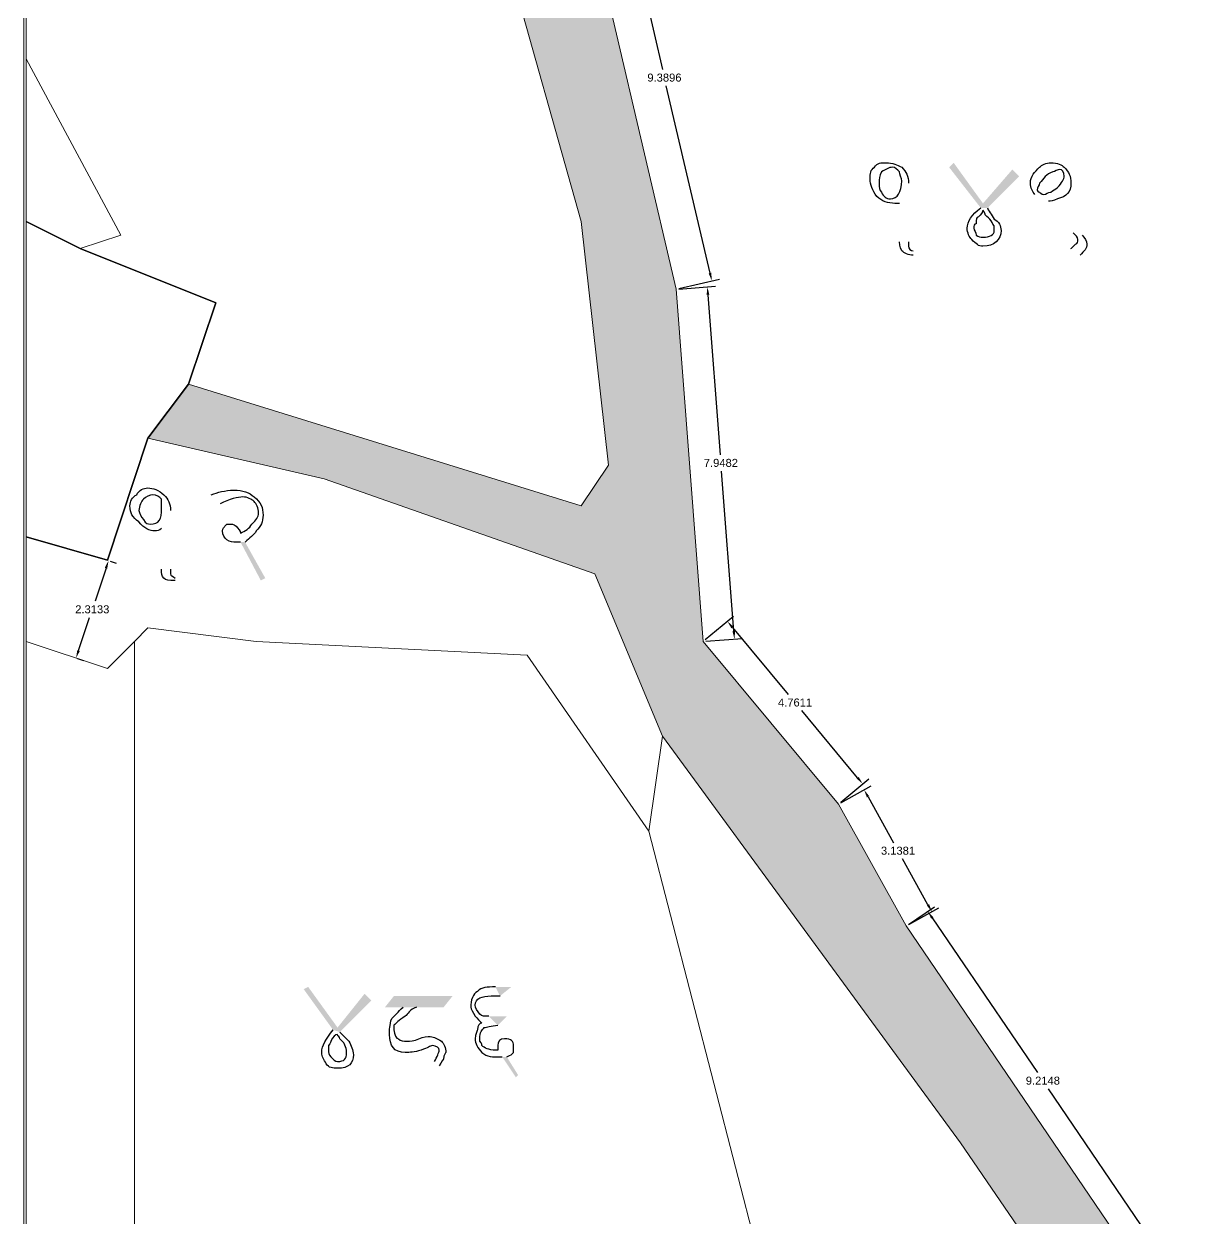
# Model space of a CAD drawing. Header units: metres. Extents: x 345912 to 349030, y 3061206 to 3061792.
# Drawn here: x 345911.78 to 345937.92, y 3061425.86 to 3061452.73 of the extents above; entities that cross this region are included whole.
import ezdxf

# ---------------------------------------------------------------- set-up
doc = ezdxf.new("R2010")
doc.units = ezdxf.units.M
doc.header["$MEASUREMENT"] = 0
doc.header["$PDMODE"] = 98
doc.header["$PDSIZE"] = 0.25
for name, color, linetype in [('Features', 5, 'Continuous'), ('PDF5_Geometry', 7, 'Continuous'), ('PDF5_Solid Fills', 7, 'Continuous')]:
    doc.layers.add(name, color=color, linetype=linetype)
doc.styles.get("Standard").update_dxf_attribs({"font": 'arial.ttf'})
doc.dimstyles.get("Standard").update_dxf_attribs({"dimtxt": 0.18, "dimasz": 0.18, "dimexe": 0.18, "dimexo": 0.0625, "dimgap": 0.09, "dimtad": 0, "dimtih": 1, "dimtoh": 1, "dimdec": 4, "dimzin": 0, "dimdsep": 46, "dimtxsty": 'Standard', "dimcen": 0.09, "dimadec": 0, "dimazin": 0, "dimtfac": 1, "dimtdec": 4, "dimtofl": 0, "dimtmove": 0, "dimatfit": 3, "dimfxl": 1, "dimtolj": 1, "dimtzin": 0, "dimarcsym": 0})

# ---------------------------------------------------------------- blocks, each defined once
blk = doc.blocks.new('*D34')
at = {"layer": 'Defpoints', "color": 0, "transparency": 16777216}
for p in [(345924.331, 3061455.906), (345927.269, 3061446.95), (345926.465, 3061446.762)]:
    blk.add_point(p, dxfattribs=at)
at = {"layer": 'Features', "color": 0, "lineweight": -2, "transparency": 16777216}
for p, q in [((345924.392, 3061455.921), (345925.311, 3061456.135)), ((345925.177, 3061455.919), (345926.16, 3061451.704)), ((345927.229, 3061447.125), (345926.245, 3061451.34)), ((345926.526, 3061446.777), (345927.445, 3061446.991))]:
    blk.add_line(p, q, dxfattribs=at)
at = {"layer": 'Features', "color": 0, "transparency": 16777216}
for points in [[(345925.206, 3061455.926), (345925.147, 3061455.912), (345925.136, 3061456.094)], [(345927.258, 3061447.132), (345927.199, 3061447.119), (345927.269, 3061446.95)]]:
    blk.add_solid(points, dxfattribs=at)
at = {"layer": 'Features', "color": 0, "transparency": 16777216, "insert": (345926.203, 3061451.522), "char_height": 0.18, "attachment_point": 5}
blk.add_mtext('\\A1;9.3896', dxfattribs=at)
blk = doc.blocks.new('*D35')
at = {"layer": 'Defpoints', "color": 0, "transparency": 16777216}
for p in [(345926.465, 3061446.762), (345927.075, 3061438.838), (345927.779, 3061438.892)]:
    blk.add_point(p, dxfattribs=at)
at = {"layer": 'Features', "color": 0, "lineweight": -2, "transparency": 16777216}
for p, q in [((345926.527, 3061446.767), (345927.349, 3061446.83)), ((345927.183, 3061446.637), (345927.46, 3061443.036)), ((345927.765, 3061439.071), (345927.488, 3061442.672)), ((345927.137, 3061438.842), (345927.959, 3061438.906))]:
    blk.add_line(p, q, dxfattribs=at)
at = {"layer": 'Features', "color": 0, "transparency": 16777216}
for points in [[(345927.213, 3061446.639), (345927.153, 3061446.635), (345927.17, 3061446.817)], [(345927.795, 3061439.074), (345927.735, 3061439.069), (345927.779, 3061438.892)]]:
    blk.add_solid(points, dxfattribs=at)
at = {"layer": 'Features', "color": 0, "transparency": 16777216, "insert": (345927.474, 3061442.854), "char_height": 0.18, "attachment_point": 5}
blk.add_mtext('\\A1;7.9482', dxfattribs=at)
blk = doc.blocks.new('*D36')
at = {"layer": 'Defpoints', "color": 0, "transparency": 16777216}
for p in [(345927.075, 3061438.838), (345930.667, 3061435.634), (345930.123, 3061435.18)]:
    blk.add_point(p, dxfattribs=at)
at = {"layer": 'Features', "color": 0, "lineweight": -2, "transparency": 16777216}
for p, q in [((345927.123, 3061438.878), (345927.757, 3061439.407)), ((345927.734, 3061439.153), (345928.992, 3061437.645)), ((345930.552, 3061435.772), (345929.295, 3061437.281)), ((345930.171, 3061435.22), (345930.805, 3061435.749))]:
    blk.add_line(p, q, dxfattribs=at)
at = {"layer": 'Features', "color": 0, "transparency": 16777216}
for points in [[(345927.757, 3061439.172), (345927.711, 3061439.134), (345927.619, 3061439.292)], [(345930.575, 3061435.791), (345930.529, 3061435.753), (345930.667, 3061435.634)]]:
    blk.add_solid(points, dxfattribs=at)
at = {"layer": 'Features', "color": 0, "transparency": 16777216, "insert": (345929.143, 3061437.463), "char_height": 0.18, "attachment_point": 5}
blk.add_mtext('\\A1;4.7611', dxfattribs=at)
blk = doc.blocks.new('*D37')
at = {"layer": 'Defpoints', "color": 0, "transparency": 16777216}
for p in [(345930.123, 3061435.18), (345932.223, 3061432.757), (345931.647, 3061432.437)]:
    blk.add_point(p, dxfattribs=at)
at = {"layer": 'Features', "color": 0, "lineweight": -2, "transparency": 16777216}
for p, q in [((345930.177, 3061435.21), (345930.856, 3061435.588)), ((345930.786, 3061435.343), (345931.36, 3061434.31)), ((345932.135, 3061432.914), (345931.562, 3061433.947)), ((345931.701, 3061432.467), (345932.38, 3061432.844))]:
    blk.add_line(p, q, dxfattribs=at)
at = {"layer": 'Features', "color": 0, "transparency": 16777216}
for points in [[(345930.812, 3061435.357), (345930.76, 3061435.328), (345930.699, 3061435.5)], [(345932.161, 3061432.929), (345932.109, 3061432.9), (345932.223, 3061432.757)]]:
    blk.add_solid(points, dxfattribs=at)
at = {"layer": 'Features', "color": 0, "transparency": 16777216, "insert": (345931.461, 3061434.129), "char_height": 0.18, "attachment_point": 5}
blk.add_mtext('\\A1;3.1381', dxfattribs=at)
blk = doc.blocks.new('*D38')
at = {"layer": 'Defpoints', "color": 0, "transparency": 16777216}
for p in [(345931.647, 3061432.437), (345937.313, 3061425.146), (345936.828, 3061424.817)]:
    blk.add_point(p, dxfattribs=at)
at = {"layer": 'Features', "color": 0, "lineweight": -2, "transparency": 16777216}
for p, q in [((345931.698, 3061432.472), (345932.28, 3061432.868)), ((345932.232, 3061432.618), (345934.598, 3061429.138)), ((345937.212, 3061425.295), (345934.846, 3061428.774)), ((345936.88, 3061424.852), (345937.462, 3061425.248))]:
    blk.add_line(p, q, dxfattribs=at)
at = {"layer": 'Features', "color": 0, "transparency": 16777216}
for points in [[(345932.257, 3061432.634), (345932.208, 3061432.601), (345932.131, 3061432.766)], [(345937.236, 3061425.312), (345937.187, 3061425.278), (345937.313, 3061425.146)]]:
    blk.add_solid(points, dxfattribs=at)
at = {"layer": 'Features', "color": 0, "transparency": 16777216, "insert": (345934.722, 3061428.956), "char_height": 0.18, "attachment_point": 5}
blk.add_mtext('\\A1;9.2148', dxfattribs=at)
blk = doc.blocks.new('*D43')
at = {"layer": 'Defpoints', "color": 0, "transparency": 16777216}
for p in [(345913.663, 3061440.666), (345912.932, 3061438.472), (345912.958, 3061438.463)]:
    blk.add_point(p, dxfattribs=at)
at = {"layer": 'Features', "color": 0, "lineweight": -2, "transparency": 16777216}
for p, q in [((345913.723, 3061440.647), (345913.86, 3061440.601)), ((345913.633, 3061440.487), (345913.385, 3061439.742)), ((345913.015, 3061438.634), (345913.263, 3061439.378)), ((345912.991, 3061438.452), (345913.129, 3061438.406))]:
    blk.add_line(p, q, dxfattribs=at)
at = {"layer": 'Features', "color": 0, "transparency": 16777216}
for points in [[(345913.604, 3061440.496), (345913.661, 3061440.477), (345913.69, 3061440.658)], [(345912.987, 3061438.643), (345913.044, 3061438.624), (345912.958, 3061438.463)]]:
    blk.add_solid(points, dxfattribs=at)
at = {"layer": 'Features', "color": 0, "transparency": 16777216, "insert": (345913.324, 3061439.56), "char_height": 0.18, "attachment_point": 5}
blk.add_mtext('\\A1;2.3133', dxfattribs=at)

msp = doc.modelspace()

# ---------------------------------------------------------------- hatches: boundary and pattern name
at = {"layer": 'PDF5_Solid Fills', "true_color": 0xc3c3c3, "transparency": 33554531}
h = msp.add_hatch(color=9, dxfattribs=at)
h.paths.add_polyline_path([(346031.62094, 3061309.60243), (346025.52494, 3061309.29763), (346024.61054, 3061318.44163), (346023.69614, 3061323.62323), (346029.48734, 3061324.84243), (346029.79214, 3061324.84243), (346030.70654, 3061319.66083), (346031.01134, 3061315.69843)], flags=0)
h.paths.add_polyline_path([(346033.75454, 3061286.43763), (346027.35374, 3061286.13283), (346026.43934, 3061296.19123), (346032.84014, 3061296.19123)], flags=0)
h.paths.add_polyline_path([(346007.84654, 3061320.88003), (346001.75053, 3061319.66083), (346000.83614, 3061319.35603), (345993.21614, 3061318.13683), (345983.76734, 3061316.30803), (345983.46254, 3061316.30803), (345961.21214, 3061312.04083), (345962.12653, 3061318.13683), (345981.02414, 3061321.79443), (345990.47293, 3061323.31843), (345999.31213, 3061325.14723), (346008.45614, 3061326.67123)], flags=0)
h.paths.add_polyline_path([(346037.41214, 3061326.36643), (346034.05934, 3061325.75683), (346034.05934, 3061326.06163), (346033.75454, 3061328.80483), (346037.10734, 3061329.41443)], flags=0)
h.paths.add_polyline_path([(346023.69614, 3061323.62323), (346015.46654, 3061322.09923), (346015.16174, 3061322.09923), (346014.85694, 3061322.09923), (346014.24734, 3061321.79443), (346007.84654, 3061320.88003), (346008.45614, 3061326.67123), (346018.81934, 3061328.80483), (346019.12414, 3061328.80483), (346019.42893, 3061329.10963), (346019.73374, 3061329.10963), (346020.03854, 3061329.10963), (346022.47694, 3061329.71923)], flags=0)
h.paths.add_polyline_path([(346029.48734, 3061324.84243), (346023.69614, 3061323.62323), (346022.47694, 3061329.71923), (346026.74414, 3061330.63363), (346028.57294, 3061330.93843), (346029.18254, 3061325.14723)], flags=0)
h.paths.add_polyline_path([(346033.75454, 3061328.80483), (346034.05934, 3061326.06163), (346034.05934, 3061325.75683), (346029.48734, 3061324.84243), (346029.18254, 3061325.14723), (346028.57294, 3061330.93843), (346030.70654, 3061331.24323), (346033.44974, 3061331.54803), (346033.44974, 3061330.93843)], flags=0)
h.paths.add_polyline_path([(346037.10734, 3061329.41443), (346033.75454, 3061328.80483), (346033.44974, 3061330.93843), (346033.44974, 3061331.54803), (346036.80254, 3061332.15763)], flags=0)
h.paths.add_polyline_path([(346125.80414, 3061271.19763), (346124.88974, 3061272.41683), (346122.14653, 3061274.85523), (346119.70814, 3061275.16003), (346113.61213, 3061277.29363), (346104.46814, 3061280.03683), (346097.76254, 3061281.56083), (346092.58094, 3061281.56083), (346089.53293, 3061281.25603), (346087.39933, 3061280.34163), (346079.16973, 3061276.07443), (346073.07373, 3061271.80723), (346070.94013, 3061271.19763), (345957.24973, 3061271.19763), (345956.94494, 3061272.41683), (345956.94494, 3061274.55043), (345957.85933, 3061287.96163), (345958.16414, 3061289.79043), (345958.16414, 3061296.19123), (345958.46894, 3061304.42083), (345959.38333, 3061311.12643), (345960.29774, 3061314.78403), (345960.29774, 3061320.27043), (345961.21214, 3061323.62323), (345964.26013, 3061333.07203), (345963.65053, 3061336.12003), (345963.34574, 3061337.03443), (345960.29774, 3061345.87363), (345956.94494, 3061356.84643), (345952.67774, 3061370.56243), (345952.67774, 3061373.91523), (345952.67774, 3061381.23043), (345949.93454, 3061391.59363), (345947.80094, 3061402.87124), (345945.05773, 3061411.40564), (345943.53373, 3061414.45363), (345940.48573, 3061418.11124), (345936.82814, 3061421.76883), (345932.86573, 3061427.56003), (345926.16013, 3061436.70403), (345924.63614, 3061440.36163), (345918.54013, 3061442.49523), (345914.57773, 3061443.40963), (345915.49213, 3061444.62883), (345924.33133, 3061441.88564), (345924.94094, 3061442.80003), (345924.33133, 3061448.28643), (345920.97853, 3061460.17363), (345917.32094, 3061466.87923), (345919.14974, 3061468.09844), (345923.11213, 3061460.47844), (345924.33133, 3061455.90643), (345926.46493, 3061446.76243), (345927.07454, 3061438.83763), (345930.12254, 3061435.18003), (345931.64653, 3061432.43683), (345936.82814, 3061424.81683), (345942.31454, 3061418.41603), (345944.75293, 3061415.06323), (345947.80094, 3061408.66243), (345949.93454, 3061401.04243), (345950.54414, 3061396.47043), (345954.20174, 3061382.14483), (345954.81134, 3061373.91523), (345955.11613, 3061371.17203), (345959.68814, 3061354.71283), (345964.86973, 3061340.08243), (345965.78414, 3061336.12003), (345965.17454, 3061329.71923), (345962.43134, 3061321.18483), (345962.12653, 3061318.13683), (345961.21214, 3061312.04083), (345960.90734, 3061307.77363), (345959.99293, 3061299.23923), (345959.68814, 3061287.65683), (345959.68814, 3061286.74243), (345959.38333, 3061285.52323), (345959.07854, 3061279.73203), (345958.77373, 3061275.46483), (345959.07854, 3061273.02643), (345959.38333, 3061271.19763), (346064.84414, 3061271.19763), (346065.75853, 3061271.50243), (346070.33053, 3061272.72163), (346075.20734, 3061274.85523), (346078.56013, 3061277.29363), (346085.87534, 3061281.25603), (346086.48494, 3061281.56083), (346087.39933, 3061281.86563), (346090.44734, 3061282.78003), (346097.45774, 3061282.78003), (346105.99214, 3061280.95123), (346116.05054, 3061278.20803), (346117.87933, 3061277.29363), (346118.79373, 3061276.98883), (346124.88974, 3061274.55043), (346127.32814, 3061272.41683), (346127.63293, 3061272.11203), (346128.24254, 3061271.19763)], flags=0)
h.paths.add_polyline_path([(346032.84014, 3061296.19123), (346026.43934, 3061296.19123), (346025.52494, 3061309.29763), (346031.62094, 3061309.60243), (346031.92574, 3061307.77363), (346032.53534, 3061298.02003)], flags=0)
h = msp.add_hatch(color=9, dxfattribs=at)
h.paths.add_polyline_path([(346031.62094, 3061309.60243), (346025.52494, 3061309.29763), (346024.61054, 3061318.44163), (346023.69614, 3061323.62323), (346029.48734, 3061324.84243), (346029.79214, 3061324.84243), (346030.70654, 3061319.66083), (346031.01134, 3061315.69843)], flags=0)
h.paths.add_polyline_path([(346033.75454, 3061286.43763), (346027.35374, 3061286.13283), (346026.43934, 3061296.19123), (346032.84014, 3061296.19123)], flags=0)
h.paths.add_polyline_path([(346007.84654, 3061320.88003), (346001.75053, 3061319.66083), (346000.83614, 3061319.35603), (345993.21614, 3061318.13683), (345983.76734, 3061316.30803), (345983.46254, 3061316.30803), (345961.21214, 3061312.04083), (345962.12653, 3061318.13683), (345981.02414, 3061321.79443), (345990.47293, 3061323.31843), (345999.31213, 3061325.14723), (346008.45614, 3061326.67123)], flags=0)
h.paths.add_polyline_path([(346037.41214, 3061326.36643), (346034.05934, 3061325.75683), (346034.05934, 3061326.06163), (346033.75454, 3061328.80483), (346037.10734, 3061329.41443)], flags=0)
h.paths.add_polyline_path([(346023.69614, 3061323.62323), (346015.46654, 3061322.09923), (346015.16174, 3061322.09923), (346014.85694, 3061322.09923), (346014.24734, 3061321.79443), (346007.84654, 3061320.88003), (346008.45614, 3061326.67123), (346018.81934, 3061328.80483), (346019.12414, 3061328.80483), (346019.42893, 3061329.10963), (346019.73374, 3061329.10963), (346020.03854, 3061329.10963), (346022.47694, 3061329.71923)], flags=0)
h.paths.add_polyline_path([(346029.48734, 3061324.84243), (346023.69614, 3061323.62323), (346022.47694, 3061329.71923), (346026.74414, 3061330.63363), (346028.57294, 3061330.93843), (346029.18254, 3061325.14723)], flags=0)
h.paths.add_polyline_path([(346033.75454, 3061328.80483), (346034.05934, 3061326.06163), (346034.05934, 3061325.75683), (346029.48734, 3061324.84243), (346029.18254, 3061325.14723), (346028.57294, 3061330.93843), (346030.70654, 3061331.24323), (346033.44974, 3061331.54803), (346033.44974, 3061330.93843)], flags=0)
h.paths.add_polyline_path([(346037.10734, 3061329.41443), (346033.75454, 3061328.80483), (346033.44974, 3061330.93843), (346033.44974, 3061331.54803), (346036.80254, 3061332.15763)], flags=0)
h.paths.add_polyline_path([(346125.80414, 3061271.19763), (346124.88974, 3061272.41683), (346122.14653, 3061274.85523), (346119.70814, 3061275.16003), (346113.61213, 3061277.29363), (346104.46814, 3061280.03683), (346097.76254, 3061281.56083), (346092.58094, 3061281.56083), (346089.53293, 3061281.25603), (346087.39933, 3061280.34163), (346079.16973, 3061276.07443), (346073.07373, 3061271.80723), (346070.94013, 3061271.19763), (345957.24973, 3061271.19763), (345956.94494, 3061272.41683), (345956.94494, 3061274.55043), (345957.85933, 3061287.96163), (345958.16414, 3061289.79043), (345958.16414, 3061296.19123), (345958.46894, 3061304.42083), (345959.38333, 3061311.12643), (345960.29774, 3061314.78403), (345960.29774, 3061320.27043), (345961.21214, 3061323.62323), (345964.26013, 3061333.07203), (345963.65053, 3061336.12003), (345963.34574, 3061337.03443), (345960.29774, 3061345.87363), (345956.94494, 3061356.84643), (345952.67774, 3061370.56243), (345952.67774, 3061373.91523), (345952.67774, 3061381.23043), (345949.93454, 3061391.59363), (345947.80094, 3061402.87124), (345945.05773, 3061411.40564), (345943.53373, 3061414.45363), (345940.48573, 3061418.11124), (345936.82814, 3061421.76883), (345932.86573, 3061427.56003), (345926.16013, 3061436.70403), (345924.63614, 3061440.36163), (345918.54013, 3061442.49523), (345914.57773, 3061443.40963), (345915.49213, 3061444.62883), (345924.33133, 3061441.88564), (345924.94094, 3061442.80003), (345924.33133, 3061448.28643), (345920.97853, 3061460.17363), (345917.32094, 3061466.87923), (345919.14974, 3061468.09844), (345923.11213, 3061460.47844), (345924.33133, 3061455.90643), (345926.46493, 3061446.76243), (345927.07454, 3061438.83763), (345930.12254, 3061435.18003), (345931.64653, 3061432.43683), (345936.82814, 3061424.81683), (345942.31454, 3061418.41603), (345944.75293, 3061415.06323), (345947.80094, 3061408.66243), (345949.93454, 3061401.04243), (345950.54414, 3061396.47043), (345954.20174, 3061382.14483), (345954.81134, 3061373.91523), (345955.11613, 3061371.17203), (345959.68814, 3061354.71283), (345964.86973, 3061340.08243), (345965.78414, 3061336.12003), (345965.17454, 3061329.71923), (345962.43134, 3061321.18483), (345962.12653, 3061318.13683), (345961.21214, 3061312.04083), (345960.90734, 3061307.77363), (345959.99293, 3061299.23923), (345959.68814, 3061287.65683), (345959.68814, 3061286.74243), (345959.38333, 3061285.52323), (345959.07854, 3061279.73203), (345958.77373, 3061275.46483), (345959.07854, 3061273.02643), (345959.38333, 3061271.19763), (346064.84414, 3061271.19763), (346065.75853, 3061271.50243), (346070.33053, 3061272.72163), (346075.20734, 3061274.85523), (346078.56013, 3061277.29363), (346085.87534, 3061281.25603), (346086.48494, 3061281.56083), (346087.39933, 3061281.86563), (346090.44734, 3061282.78003), (346097.45774, 3061282.78003), (346105.99214, 3061280.95123), (346116.05054, 3061278.20803), (346117.87933, 3061277.29363), (346118.79373, 3061276.98883), (346124.88974, 3061274.55043), (346127.32814, 3061272.41683), (346127.63293, 3061272.11203), (346128.24254, 3061271.19763)], flags=0)
h.paths.add_polyline_path([(346032.84014, 3061296.19123), (346026.43934, 3061296.19123), (346025.52494, 3061309.29763), (346031.62094, 3061309.60243), (346031.92574, 3061307.77363), (346032.53534, 3061298.02003)], flags=0)
at = {"layer": 'PDF5_Solid Fills', "transparency": 33554559}
h = msp.add_hatch(color=256, dxfattribs=at)
h.paths.add_polyline_path([(345931.69734, 3061449.15004), (345931.69734, 3061447.82924)], flags=0)
h.paths.add_polyline_path([(345931.79894, 3061447.62604), (345931.79894, 3061447.52444)], flags=0)
h.paths.add_polyline_path([(345933.32294, 3061448.59124), (345932.61174, 3061449.50564), (345932.71334, 3061449.60724), (345933.37374, 3061448.69284), (345934.03414, 3061449.45484), (345934.18654, 3061449.30244), (345933.47534, 3061448.59124)], flags=0)
h.paths.add_polyline_path([(345934.84694, 3061448.74364), (345935.60894, 3061447.98164)], flags=0)
h.paths.add_polyline_path([(345935.55814, 3061447.52444), (345935.35494, 3061447.67684)], flags=0)
h.paths.add_polyline_path([(345935.40574, 3061448.03244), (345934.54214, 3061448.89604)], flags=0)
h = msp.add_hatch(color=256, dxfattribs=at)
h.paths.add_polyline_path([(345915.08574, 3061441.78404), (345915.08574, 3061440.46324)], flags=0)
h.paths.add_polyline_path([(345915.18734, 3061440.26004), (345915.18734, 3061440.20924)], flags=0)
h.paths.add_polyline_path([(345916.20334, 3061441.93644), (345916.00014, 3061442.13964)], flags=0)
h.paths.add_polyline_path([(345916.76214, 3061441.07284), (345917.21934, 3061440.26004), (345917.11774, 3061440.20924), (345916.66054, 3061441.07284)], flags=0)
h = msp.add_hatch(color=256, dxfattribs=at)
h.paths.add_polyline_path([(345918.74334, 3061430.10004), (345918.08294, 3061431.01444), (345918.18454, 3061431.06524), (345918.84494, 3061430.15084), (345919.45454, 3061430.91284), (345919.60694, 3061430.76044), (345918.89574, 3061430.04924)], flags=0)
h.paths.add_polyline_path([(345920.31814, 3061430.60804), (345919.91174, 3061430.60804), (345920.11494, 3061430.86204), (345921.43574, 3061430.86204), (345921.23254, 3061430.60804), (345920.62294, 3061430.60804)], flags=0)
h.paths.add_polyline_path([(345921.13094, 3061429.28724), (345921.02934, 3061429.38884)], flags=0)
h.paths.add_polyline_path([(345922.50254, 3061430.86204), (345922.75654, 3061431.06524), (345922.40094, 3061431.06524)], flags=0)
h.paths.add_polyline_path([(345922.55334, 3061429.49044), (345922.85814, 3061429.03324), (345922.90894, 3061429.08404), (345922.65494, 3061429.49044)], flags=0)
h.paths.add_polyline_path([(345922.45174, 3061430.20164), (345922.65494, 3061430.40484), (345922.24854, 3061430.40484)], flags=0)

# ---------------------------------------------------------------- linework, layer by layer
at = {"layer": 'PDF5_Geometry', "lineweight": 13}
msp.add_lwpolyline([(345911.78374, 3061494.92084), (346139.62175, 3061494.92084), (346139.62175, 3061271.09604), (345911.78374, 3061271.09604)], close=True, dxfattribs=at)
at = {"layer": 'PDF5_Geometry', "lineweight": 9}
for points in [[(345942.31454, 3061418.41604), (345936.82814, 3061424.81684), (345931.64654, 3061432.43684), (345930.12254, 3061435.18004), (345927.07454, 3061438.83764), (345926.46494, 3061446.76244), (345924.33134, 3061455.90644), (345923.11214, 3061460.47844), (345919.14974, 3061468.09844), (345947.19134, 3061479.37604), (345944.44814, 3061463.22164), (345940.79054, 3061450.11524), (345940.18094, 3061444.32404), (345944.14334, 3061434.26564), (345945.97214, 3061431.82724), (345947.80094, 3061424.51204)], [(345942.31454, 3061418.41604), (345936.82814, 3061424.81684), (345931.64654, 3061432.43684), (345930.12254, 3061435.18004), (345927.07454, 3061438.83764), (345926.46494, 3061446.76244), (345924.33134, 3061455.90644), (345923.11214, 3061460.47844), (345919.14974, 3061468.09844), (345947.19134, 3061479.37604), (345944.44814, 3061463.22164), (345940.79054, 3061450.11524), (345940.18094, 3061444.32404), (345944.14334, 3061434.26564), (345945.97214, 3061431.82724), (345947.80094, 3061424.51204)], [(345915.49214, 3061444.62884), (345916.10174, 3061446.45764), (345913.05374, 3061447.67684), (345913.96814, 3061447.98164), (345911.83454, 3061451.94404), (345911.83454, 3061463.83123), (345913.66334, 3061465.05044), (345917.32094, 3061466.87924), (345920.97854, 3061460.17364), (345924.33134, 3061448.28644), (345924.94094, 3061442.80004), (345924.33134, 3061441.88564)], [(345915.49214, 3061444.62884), (345916.10174, 3061446.45764), (345913.05374, 3061447.67684), (345913.96814, 3061447.98164), (345911.83454, 3061451.94404), (345911.83454, 3061463.83123), (345913.66334, 3061465.05044), (345917.32094, 3061466.87924), (345920.97854, 3061460.17364), (345924.33134, 3061448.28644), (345924.94094, 3061442.80004), (345924.33134, 3061441.88564)], [(345913.05374, 3061447.67684), (345911.83454, 3061448.28644), (345911.83454, 3061451.94404), (345913.96814, 3061447.98164)], [(345913.05374, 3061447.67684), (345911.83454, 3061448.28644), (345911.83454, 3061451.94404), (345913.96814, 3061447.98164)], [(345913.05374, 3061447.67684), (345916.10174, 3061446.45764), (345915.49214, 3061444.62884), (345914.57774, 3061443.40964), (345918.54014, 3061442.49524), (345924.63614, 3061440.36164), (345926.16014, 3061436.70404), (345925.85534, 3061434.57044), (345923.11214, 3061438.53284), (345917.01614, 3061438.83764), (345914.57774, 3061439.14244), (345914.27294, 3061438.83764), (345913.66334, 3061438.22804), (345911.83454, 3061438.83764), (345911.83454, 3061448.28644)], [(345913.05374, 3061447.67684), (345916.10174, 3061446.45764), (345915.49214, 3061444.62884), (345914.57774, 3061443.40964), (345918.54014, 3061442.49524), (345924.63614, 3061440.36164), (345926.16014, 3061436.70404), (345925.85534, 3061434.57044), (345923.11214, 3061438.53284), (345917.01614, 3061438.83764), (345914.57774, 3061439.14244), (345914.27294, 3061438.83764), (345913.66334, 3061438.22804), (345911.83454, 3061438.83764), (345911.83454, 3061448.28644)], [(345925.85534, 3061434.57044), (345928.29374, 3061425.12164), (345925.24574, 3061420.54964), (345922.19774, 3061417.50164), (345918.54014, 3061419.63524), (345914.27294, 3061422.68324), (345914.27294, 3061438.83764), (345914.57774, 3061439.14244), (345917.01614, 3061438.83764), (345923.11214, 3061438.53284)], [(345925.85534, 3061434.57044), (345928.29374, 3061425.12164), (345925.24574, 3061420.54964), (345922.19774, 3061417.50164), (345918.54014, 3061419.63524), (345914.27294, 3061422.68324), (345914.27294, 3061438.83764), (345914.57774, 3061439.14244), (345917.01614, 3061438.83764), (345923.11214, 3061438.53284)], [(345914.27294, 3061438.83764), (345914.27294, 3061422.68324), (345911.83454, 3061424.51204), (345911.83454, 3061438.83764), (345913.66334, 3061438.22804)], [(345914.27294, 3061438.83764), (345914.27294, 3061422.68324), (345911.83454, 3061424.51204), (345911.83454, 3061438.83764), (345913.66334, 3061438.22804)], [(345940.48574, 3061418.11123), (345932.56094, 3061414.45364), (345926.46494, 3061412.32004), (345922.19774, 3061417.50164), (345925.24574, 3061420.54964), (345928.29374, 3061425.12164), (345925.85534, 3061434.57044), (345926.16014, 3061436.70404), (345932.86574, 3061427.56004), (345936.82814, 3061421.76884)], [(345940.48574, 3061418.11123), (345932.56094, 3061414.45364), (345926.46494, 3061412.32004), (345922.19774, 3061417.50164), (345925.24574, 3061420.54964), (345928.29374, 3061425.12164), (345925.85534, 3061434.57044), (345926.16014, 3061436.70404), (345932.86574, 3061427.56004), (345936.82814, 3061421.76884)]]:
    msp.add_lwpolyline(points, close=True, dxfattribs=at)
for points in [[(345949.93454, 3061391.59363), (345947.80094, 3061402.87124), (345945.05773, 3061411.40564), (345943.53373, 3061414.45363), (345940.48573, 3061418.11124), (345936.82814, 3061421.76883), (345932.86573, 3061427.56003), (345926.16013, 3061436.70403), (345924.63614, 3061440.36163), (345918.54013, 3061442.49523), (345914.57773, 3061443.40963), (345915.49213, 3061444.62883), (345924.33133, 3061441.88564), (345924.94094, 3061442.80003), (345924.33133, 3061448.28643), (345920.97853, 3061460.17363)], [(345949.93454, 3061391.59363), (345947.80094, 3061402.87124), (345945.05773, 3061411.40564), (345943.53373, 3061414.45363), (345940.48573, 3061418.11124), (345936.82814, 3061421.76883), (345932.86573, 3061427.56003), (345926.16013, 3061436.70403), (345924.63614, 3061440.36163), (345918.54013, 3061442.49523), (345914.57773, 3061443.40963), (345915.49213, 3061444.62883), (345924.33133, 3061441.88564), (345924.94094, 3061442.80003), (345924.33133, 3061448.28643), (345920.97853, 3061460.17363)], [(345924.33133, 3061455.90643), (345926.46493, 3061446.76243), (345927.07454, 3061438.83763), (345930.12254, 3061435.18003), (345931.64653, 3061432.43683), (345936.82814, 3061424.81683), (345942.31454, 3061418.41603), (345944.75293, 3061415.06323), (345947.80094, 3061408.66243), (345949.93454, 3061401.04243), (345950.54414, 3061396.47043)], [(345924.33133, 3061455.90643), (345926.46493, 3061446.76243), (345927.07454, 3061438.83763), (345930.12254, 3061435.18003), (345931.64653, 3061432.43683), (345936.82814, 3061424.81683), (345942.31454, 3061418.41603), (345944.75293, 3061415.06323), (345947.80094, 3061408.66243), (345949.93454, 3061401.04243), (345950.54414, 3061396.47043)]]:
    msp.add_lwpolyline(points, dxfattribs=at)
at = {"layer": 'PDF5_Geometry', "color": 21, "lineweight": 13, "true_color": 0xffafaf}
msp.add_lwpolyline([(345911.83454, 3061441.18896), (345913.66334, 3061440.66644), (345914.57774, 3061443.40964), (345915.49214, 3061444.62884), (345916.10174, 3061446.45764), (345913.05374, 3061447.67684), (345911.83454, 3061448.28644), (345913.05374, 3061447.67684), (345916.10174, 3061446.45764), (345915.49214, 3061444.62884), (345914.57774, 3061443.40964), (345913.66334, 3061440.66644)], close=True, dxfattribs=at)
msp.add_lwpolyline([(345911.83454, 3061441.18896), (345913.66334, 3061440.66644), (345914.57774, 3061443.40964), (345915.49214, 3061444.62884), (345916.10174, 3061446.45764), (345913.05374, 3061447.67684), (345911.83454, 3061448.28644), (345913.05374, 3061447.67684), (345916.10174, 3061446.45764), (345915.49214, 3061444.62884), (345914.57774, 3061443.40964), (345913.66334, 3061440.66644)], close=True, dxfattribs=at)
at = {"layer": 'PDF5_Geometry', "color": 21, "lineweight": 25, "true_color": 0xffafaf}
msp.add_lwpolyline([(345911.83454, 3061441.18896), (345913.66334, 3061440.66644), (345914.57774, 3061443.40964), (345915.49214, 3061444.62884), (345916.10174, 3061446.45764), (345913.05374, 3061447.67684), (345911.83454, 3061448.28644), (345913.05374, 3061447.67684), (345916.10174, 3061446.45764), (345915.49214, 3061444.62884), (345914.57774, 3061443.40964), (345913.66334, 3061440.66644)], close=True, dxfattribs=at)
at = {"layer": 'PDF5_Geometry', "lineweight": 25}
for points in [[(345930.83374, 3061449.25164), (345930.83374, 3061449.35324), (345930.83374, 3061449.45484), (345930.93534, 3061449.50564)], [(345930.93534, 3061449.50564), (345930.98614, 3061449.60724), (345931.08774, 3061449.60724), (345931.18934, 3061449.60724)], [(345931.34174, 3061449.50564), (345931.24014, 3061449.50564), (345931.18934, 3061449.45484), (345931.08774, 3061449.40404)], [(345931.18934, 3061449.60724), (345931.34174, 3061449.60724), (345931.44334, 3061449.55644), (345931.54494, 3061449.50564)], [(345931.49414, 3061449.40404), (345931.44334, 3061449.45484), (345931.39254, 3061449.50564), (345931.34174, 3061449.50564)], [(345931.54494, 3061449.50564), (345931.64654, 3061449.40404), (345931.69734, 3061449.30244), (345931.69734, 3061449.15004)], [(345934.44054, 3061449.15004), (345934.44054, 3061449.30244), (345934.54214, 3061449.40404), (345934.64374, 3061449.50564)], [(345934.64374, 3061449.50564), (345934.69454, 3061449.55644), (345934.79614, 3061449.60724), (345934.89774, 3061449.60724)], [(345934.89774, 3061449.60724), (345935.05014, 3061449.60724), (345935.15174, 3061449.55644), (345935.20254, 3061449.50564)], [(345935.20254, 3061449.50564), (345935.30414, 3061449.40404), (345935.35494, 3061449.30244), (345935.35494, 3061449.15004)], [(345930.98614, 3061448.84524), (345930.88454, 3061448.99764), (345930.83374, 3061449.09924), (345930.83374, 3061449.25164)], [(345931.08774, 3061449.40404), (345931.03694, 3061449.30244), (345931.03694, 3061449.25164), (345931.03694, 3061449.15004)], [(345931.54494, 3061449.20084), (345931.54494, 3061449.25164), (345931.49414, 3061449.35324), (345931.49414, 3061449.40404)], [(345934.94854, 3061449.40404), (345934.79614, 3061449.35324), (345934.74534, 3061449.25164), (345934.64374, 3061449.15004)], [(345935.10094, 3061449.45484), (345935.05014, 3061449.45484), (345934.99934, 3061449.40404), (345934.94854, 3061449.40404)], [(345935.05014, 3061449.04844), (345935.15174, 3061449.15004), (345935.20254, 3061449.25164), (345935.20254, 3061449.30244)], [(345935.20254, 3061449.30244), (345935.20254, 3061449.40404), (345935.15174, 3061449.45484), (345935.10094, 3061449.45484)], [(345931.03694, 3061449.15004), (345931.03694, 3061449.04844), (345931.03694, 3061448.99764), (345931.08774, 3061448.94684)], [(345931.29094, 3061448.79444), (345931.44334, 3061448.79444), (345931.54494, 3061448.94684), (345931.54494, 3061449.20084)], [(345934.54214, 3061448.89604), (345934.49134, 3061448.94684), (345934.44054, 3061449.04844), (345934.44054, 3061449.15004)], [(345934.64374, 3061449.15004), (345934.64374, 3061449.09924), (345934.59294, 3061449.04844), (345934.59294, 3061448.99764)], [(345934.59294, 3061448.99764), (345934.59294, 3061448.99764), (345934.59294, 3061448.94684), (345934.64374, 3061448.94684)], [(345934.89774, 3061448.94684), (345934.94854, 3061448.99764), (345934.99934, 3061448.99764), (345935.05014, 3061449.04844)], [(345935.35494, 3061449.15004), (345935.35494, 3061448.94684), (345935.25334, 3061448.84524), (345935.05014, 3061448.79444)], [(345931.39254, 3061448.69284), (345931.24014, 3061448.69284), (345931.08774, 3061448.74364), (345930.98614, 3061448.84524)], [(345931.08774, 3061448.94684), (345931.13854, 3061448.84524), (345931.18934, 3061448.79444), (345931.29094, 3061448.79444)], [(345931.49414, 3061448.69284), (345931.44334, 3061448.69284), (345931.39254, 3061448.69284), (345931.39254, 3061448.69284)], [(345934.64374, 3061448.94684), (345934.64374, 3061448.94684), (345934.69454, 3061448.89604), (345934.74534, 3061448.89604)], [(345934.74534, 3061448.89604), (345934.79614, 3061448.89604), (345934.84694, 3061448.94684), (345934.89774, 3061448.94684)], [(345935.05014, 3061448.79444), (345934.94854, 3061448.74364), (345934.89774, 3061448.74364), (345934.84694, 3061448.74364)], [(345933.01814, 3061448.13404), (345933.01814, 3061448.28644), (345933.11974, 3061448.43884), (345933.32294, 3061448.59124)], [(345933.37374, 3061448.54044), (345933.37374, 3061448.48964), (345933.32294, 3061448.43884), (345933.27214, 3061448.38804)], [(345933.42454, 3061448.43884), (345933.42454, 3061448.43884), (345933.42454, 3061448.48964), (345933.37374, 3061448.54044)], [(345933.52614, 3061448.33724), (345933.52614, 3061448.33724), (345933.47534, 3061448.38804), (345933.42454, 3061448.43884)], [(345933.47534, 3061448.59124), (345933.47534, 3061448.54044), (345933.57694, 3061448.43884), (345933.62774, 3061448.33724)], [(345933.22134, 3061448.23564), (345933.17054, 3061448.23564), (345933.17054, 3061448.18484), (345933.17054, 3061448.13404)], [(345933.27214, 3061448.38804), (345933.22134, 3061448.38804), (345933.22134, 3061448.33724), (345933.22134, 3061448.23564)], [(345933.62774, 3061448.18484), (345933.57694, 3061448.23564), (345933.57694, 3061448.28644), (345933.52614, 3061448.33724)], [(345933.62774, 3061448.33724), (345933.72934, 3061448.28644), (345933.78014, 3061448.18484), (345933.78014, 3061448.08324)], [(345933.62774, 3061448.08324), (345933.62774, 3061448.13404), (345933.62774, 3061448.13404), (345933.62774, 3061448.18484)], [(345933.11974, 3061447.88004), (345933.06894, 3061447.93084), (345933.01814, 3061448.03244), (345933.01814, 3061448.13404)], [(345933.37374, 3061447.72764), (345933.27214, 3061447.72764), (345933.22134, 3061447.77844), (345933.11974, 3061447.88004)], [(345933.17054, 3061448.13404), (345933.17054, 3061448.08324), (345933.22134, 3061448.03244), (345933.22134, 3061447.98164)], [(345933.22134, 3061447.98164), (345933.27214, 3061447.93084), (345933.32294, 3061447.93084), (345933.37374, 3061447.93084)], [(345933.37374, 3061447.93084), (345933.52614, 3061447.93084), (345933.62774, 3061447.98164), (345933.62774, 3061448.08324)], [(345933.78014, 3061448.08324), (345933.78014, 3061447.88004), (345933.62774, 3061447.72764), (345933.37374, 3061447.72764)], [(345935.50734, 3061447.88004), (345935.50734, 3061447.93084), (345935.45654, 3061447.98164), (345935.40574, 3061448.03244)], [(345935.45654, 3061447.77844), (345935.50734, 3061447.77844), (345935.50734, 3061447.82924), (345935.50734, 3061447.88004)], [(345935.60894, 3061447.98164), (345935.65974, 3061447.93084), (345935.71054, 3061447.82924), (345935.71054, 3061447.77844)], [(345931.54494, 3061447.62604), (345931.54494, 3061447.62604), (345931.49414, 3061447.72764), (345931.49414, 3061447.82924)], [(345931.79894, 3061447.52444), (345931.69734, 3061447.52444), (345931.59574, 3061447.57524), (345931.54494, 3061447.62604)], [(345931.69734, 3061447.82924), (345931.69734, 3061447.77844), (345931.69734, 3061447.72764), (345931.69734, 3061447.72764)], [(345931.69734, 3061447.72764), (345931.69734, 3061447.67684), (345931.74814, 3061447.62604), (345931.79894, 3061447.62604)], [(345935.35494, 3061447.67684), (345935.35494, 3061447.67684), (345935.40574, 3061447.72764), (345935.45654, 3061447.77844)], [(345935.71054, 3061447.77844), (345935.71054, 3061447.67684), (345935.65974, 3061447.62604), (345935.55814, 3061447.52444)], [(345914.32374, 3061442.13964), (345914.37454, 3061442.24124), (345914.47614, 3061442.29204), (345914.57774, 3061442.29204)], [(345914.57774, 3061442.29204), (345914.67934, 3061442.29204), (345914.83174, 3061442.24124), (345914.93334, 3061442.13964)], [(345916.00014, 3061442.13964), (345916.15254, 3061442.19044), (345916.30494, 3061442.24124), (345916.50814, 3061442.24124)], [(345916.50814, 3061442.24124), (345916.71134, 3061442.24124), (345916.86374, 3061442.19044), (345916.96534, 3061442.08884)], [(345914.17134, 3061441.88564), (345914.17134, 3061441.98724), (345914.22214, 3061442.08884), (345914.32374, 3061442.13964)], [(345914.47614, 3061442.03804), (345914.42534, 3061441.98724), (345914.37454, 3061441.88564), (345914.37454, 3061441.78404)], [(345914.67934, 3061442.13964), (345914.62854, 3061442.13964), (345914.52694, 3061442.08884), (345914.47614, 3061442.03804)], [(345914.88254, 3061442.03804), (345914.83174, 3061442.08884), (345914.78094, 3061442.13964), (345914.67934, 3061442.13964)], [(345914.88254, 3061441.83484), (345914.88254, 3061441.93644), (345914.88254, 3061441.98724), (345914.88254, 3061442.03804)], [(345914.93334, 3061442.13964), (345915.03494, 3061442.03804), (345915.08574, 3061441.93644), (345915.08574, 3061441.78404)], [(345916.71134, 3061442.08884), (345916.60974, 3061442.08884), (345916.40654, 3061442.03804), (345916.20334, 3061441.93644)], [(345916.96534, 3061441.98724), (345916.91454, 3061442.03804), (345916.81294, 3061442.08884), (345916.71134, 3061442.08884)], [(345916.96534, 3061442.08884), (345917.11774, 3061441.98724), (345917.16854, 3061441.83484), (345917.16854, 3061441.68244)], [(345917.06694, 3061441.73324), (345917.06694, 3061441.83484), (345917.01614, 3061441.93644), (345916.96534, 3061441.98724)], [(345914.37454, 3061441.53004), (345914.22214, 3061441.63164), (345914.17134, 3061441.73324), (345914.17134, 3061441.88564)], [(345914.37454, 3061441.78404), (345914.37454, 3061441.73324), (345914.42534, 3061441.63164), (345914.47614, 3061441.58084)], [(345914.62854, 3061441.47924), (345914.83174, 3061441.47924), (345914.88254, 3061441.58084), (345914.88254, 3061441.83484)], [(345916.91454, 3061441.47924), (345917.01614, 3061441.58084), (345917.06694, 3061441.63164), (345917.06694, 3061441.73324)], [(345914.73014, 3061441.32684), (345914.62854, 3061441.32684), (345914.47614, 3061441.37764), (345914.37454, 3061441.53004)], [(345914.47614, 3061441.58084), (345914.52694, 3061441.47924), (345914.57774, 3061441.47924), (345914.62854, 3061441.47924)], [(345916.30494, 3061441.42844), (345916.35574, 3061441.47924), (345916.35574, 3061441.47924), (345916.40654, 3061441.47924)], [(345916.40654, 3061441.47924), (345916.45734, 3061441.47924), (345916.50814, 3061441.47924), (345916.55894, 3061441.42844)], [(345916.66054, 3061441.27604), (345916.76214, 3061441.32684), (345916.86374, 3061441.37764), (345916.91454, 3061441.47924)], [(345917.16854, 3061441.68244), (345917.16854, 3061441.53004), (345917.11774, 3061441.42844), (345917.01614, 3061441.32684)], [(345914.88254, 3061441.37764), (345914.83174, 3061441.32684), (345914.78094, 3061441.32684), (345914.73014, 3061441.32684)], [(345916.25414, 3061441.32684), (345916.25414, 3061441.37764), (345916.30494, 3061441.42844), (345916.30494, 3061441.42844)], [(345916.35574, 3061441.12364), (345916.30494, 3061441.17444), (345916.25414, 3061441.22524), (345916.25414, 3061441.32684)], [(345916.55894, 3061441.42844), (345916.60974, 3061441.37764), (345916.66054, 3061441.32684), (345916.66054, 3061441.27604)], [(345917.01614, 3061441.32684), (345916.96534, 3061441.22524), (345916.86374, 3061441.17444), (345916.76214, 3061441.07284)], [(345916.55894, 3061441.07284), (345916.50814, 3061441.07284), (345916.40654, 3061441.07284), (345916.35574, 3061441.12364)], [(345916.66054, 3061441.07284), (345916.60974, 3061441.07284), (345916.60974, 3061441.07284), (345916.55894, 3061441.07284)], [(345914.93334, 3061440.26004), (345914.88254, 3061440.31084), (345914.88254, 3061440.36164), (345914.88254, 3061440.46324)], [(345915.08574, 3061440.46324), (345915.08574, 3061440.41244), (345915.08574, 3061440.36164), (345915.08574, 3061440.36164)], [(345915.08574, 3061440.36164), (345915.08574, 3061440.31084), (345915.13654, 3061440.31084), (345915.18734, 3061440.26004)], [(345915.18734, 3061440.20924), (345915.03494, 3061440.20924), (345914.98414, 3061440.20924), (345914.93334, 3061440.26004)], [(345921.99454, 3061430.96364), (345921.89294, 3061430.91284), (345921.84214, 3061430.76044), (345921.84214, 3061430.60804)], [(345922.40094, 3061431.06524), (345922.19774, 3061431.06524), (345922.09614, 3061431.06524), (345921.99454, 3061430.96364)], [(345921.94374, 3061430.65884), (345921.94374, 3061430.81124), (345922.09614, 3061430.86204), (345922.29934, 3061430.86204)], [(345922.29934, 3061430.86204), (345922.35014, 3061430.86204), (345922.40094, 3061430.86204), (345922.45174, 3061430.86204)], [(345922.45174, 3061430.86204), (345922.50254, 3061430.86204), (345922.50254, 3061430.86204), (345922.50254, 3061430.86204)], [(345920.06414, 3061430.35404), (345920.11494, 3061430.40484), (345920.21654, 3061430.50644), (345920.31814, 3061430.60804)], [(345920.62294, 3061430.60804), (345920.47054, 3061430.55724), (345920.41974, 3061430.45564), (345920.36894, 3061430.40484)], [(345921.84214, 3061430.60804), (345921.84214, 3061430.55724), (345921.89294, 3061430.50644), (345921.94374, 3061430.40484)], [(345922.04534, 3061430.45564), (345921.99454, 3061430.50644), (345921.94374, 3061430.60804), (345921.94374, 3061430.65884)], [(345922.24854, 3061430.40484), (345922.14694, 3061430.40484), (345922.09614, 3061430.40484), (345922.04534, 3061430.45564)], [(345920.01334, 3061429.99844), (345920.01334, 3061430.10004), (345920.01334, 3061430.20164), (345920.06414, 3061430.35404)], [(345920.36894, 3061430.40484), (345920.21654, 3061430.30324), (345920.16574, 3061430.25244), (345920.11494, 3061430.20164)], [(345920.11494, 3061430.20164), (345920.11494, 3061430.15084), (345920.11494, 3061430.10004), (345920.11494, 3061430.10004)], [(345921.94374, 3061430.40484), (345921.99454, 3061430.35404), (345922.04534, 3061430.30324), (345922.09614, 3061430.25244)], [(345922.09614, 3061430.25244), (345922.04534, 3061430.25244), (345921.99454, 3061430.20164), (345921.99454, 3061430.10004)], [(345922.04534, 3061429.89684), (345922.04534, 3061430.04924), (345922.09614, 3061430.10004), (345922.14694, 3061430.15084)], [(345922.14694, 3061430.15084), (345922.19774, 3061430.15084), (345922.29934, 3061430.20164), (345922.45174, 3061430.20164)], [(345918.48934, 3061429.59204), (345918.48934, 3061429.74444), (345918.59094, 3061429.89684), (345918.74334, 3061430.10004)], [(345918.84494, 3061429.99844), (345918.79414, 3061429.99844), (345918.74334, 3061429.94764), (345918.69254, 3061429.84604)], [(345918.89574, 3061429.89684), (345918.89574, 3061429.94764), (345918.84494, 3061429.94764), (345918.84494, 3061429.99844)], [(345918.89574, 3061430.04924), (345918.94654, 3061429.99844), (345918.99734, 3061429.94764), (345919.09894, 3061429.84604)], [(345918.99734, 3061429.79524), (345918.99734, 3061429.79524), (345918.94654, 3061429.84604), (345918.89574, 3061429.89684)], [(345920.36894, 3061429.59204), (345920.11494, 3061429.59204), (345920.01334, 3061429.74444), (345920.01334, 3061429.99844)], [(345920.11494, 3061430.10004), (345920.11494, 3061429.99844), (345920.16574, 3061429.89684), (345920.21654, 3061429.89684)], [(345920.21654, 3061429.89684), (345920.26734, 3061429.84604), (345920.31814, 3061429.84604), (345920.41974, 3061429.84604)], [(345920.41974, 3061429.84604), (345920.47054, 3061429.84604), (345920.57214, 3061429.84604), (345920.67374, 3061429.89684)], [(345920.67374, 3061429.89684), (345920.77534, 3061429.94764), (345920.87694, 3061429.94764), (345920.92774, 3061429.94764)], [(345920.92774, 3061429.94764), (345921.02934, 3061429.94764), (345921.08014, 3061429.89684), (345921.18174, 3061429.84604)], [(345921.99454, 3061430.10004), (345921.99454, 3061430.10004), (345921.94374, 3061429.99844), (345921.94374, 3061429.89684)], [(345921.94374, 3061429.89684), (345921.94374, 3061429.79524), (345921.99454, 3061429.69364), (345922.09614, 3061429.59204)], [(345922.04534, 3061429.84604), (345922.04534, 3061429.84604), (345922.04534, 3061429.89684), (345922.04534, 3061429.89684)], [(345922.60414, 3061429.89684), (345922.50254, 3061429.89684), (345922.45174, 3061429.84604), (345922.45174, 3061429.74444)], [(345922.80734, 3061429.74444), (345922.80734, 3061429.84604), (345922.75654, 3061429.89684), (345922.60414, 3061429.89684)], [(345918.69254, 3061429.84604), (345918.69254, 3061429.84604), (345918.69254, 3061429.79524), (345918.64174, 3061429.74444)], [(345918.64174, 3061429.74444), (345918.64174, 3061429.69364), (345918.64174, 3061429.64284), (345918.64174, 3061429.64284)], [(345918.64174, 3061429.64284), (345918.64174, 3061429.59204), (345918.64174, 3061429.54124), (345918.69254, 3061429.49044)], [(345919.04814, 3061429.64284), (345919.04814, 3061429.69364), (345918.99734, 3061429.74444), (345918.99734, 3061429.79524)], [(345919.04814, 3061429.59204), (345919.04814, 3061429.59204), (345919.04814, 3061429.64284), (345919.04814, 3061429.64284)], [(345919.09894, 3061429.84604), (345919.14974, 3061429.74444), (345919.20054, 3061429.64284), (345919.20054, 3061429.54124)], [(345920.72454, 3061429.64284), (345920.57214, 3061429.59204), (345920.47054, 3061429.59204), (345920.36894, 3061429.59204)], [(345920.97854, 3061429.74444), (345920.92774, 3061429.74444), (345920.87694, 3061429.69364), (345920.72454, 3061429.64284)], [(345921.13094, 3061429.64284), (345921.13094, 3061429.69364), (345921.08014, 3061429.74444), (345920.97854, 3061429.74444)], [(345921.02934, 3061429.38884), (345921.08014, 3061429.49044), (345921.13094, 3061429.59204), (345921.13094, 3061429.64284)], [(345921.18174, 3061429.84604), (345921.23254, 3061429.79524), (345921.28334, 3061429.69364), (345921.28334, 3061429.59204)], [(345922.09614, 3061429.74444), (345922.09614, 3061429.74444), (345922.09614, 3061429.79524), (345922.04534, 3061429.84604)], [(345922.40094, 3061429.64284), (345922.24854, 3061429.64284), (345922.14694, 3061429.69364), (345922.09614, 3061429.74444)], [(345922.45174, 3061429.64284), (345922.45174, 3061429.64284), (345922.45174, 3061429.64284), (345922.40094, 3061429.64284)], [(345922.45174, 3061429.74444), (345922.45174, 3061429.74444), (345922.45174, 3061429.69364), (345922.45174, 3061429.69364)], [(345922.45174, 3061429.69364), (345922.45174, 3061429.69364), (345922.45174, 3061429.64284), (345922.45174, 3061429.64284)], [(345922.80734, 3061429.59204), (345922.80734, 3061429.59204), (345922.80734, 3061429.64284), (345922.80734, 3061429.74444)], [(345918.59094, 3061429.33804), (345918.54014, 3061429.43964), (345918.48934, 3061429.49044), (345918.48934, 3061429.59204)], [(345918.69254, 3061429.49044), (345918.74334, 3061429.43964), (345918.79414, 3061429.38884), (345918.84494, 3061429.38884)], [(345918.84494, 3061429.38884), (345918.99734, 3061429.38884), (345919.04814, 3061429.43964), (345919.04814, 3061429.59204)], [(345919.20054, 3061429.54124), (345919.20054, 3061429.33804), (345919.09894, 3061429.23644), (345918.84494, 3061429.23644)], [(345921.23254, 3061429.43964), (345921.23254, 3061429.43964), (345921.18174, 3061429.38884), (345921.13094, 3061429.28724)], [(345921.28334, 3061429.59204), (345921.28334, 3061429.59204), (345921.23254, 3061429.54124), (345921.23254, 3061429.43964)], [(345922.09614, 3061429.59204), (345922.19774, 3061429.49044), (345922.35014, 3061429.49044), (345922.50254, 3061429.49044)], [(345922.50254, 3061429.49044), (345922.50254, 3061429.49044), (345922.55334, 3061429.49044), (345922.55334, 3061429.49044)], [(345922.65494, 3061429.49044), (345922.75654, 3061429.54124), (345922.75654, 3061429.54124), (345922.80734, 3061429.59204)], [(345918.84494, 3061429.23644), (345918.74334, 3061429.23644), (345918.64174, 3061429.23644), (345918.59094, 3061429.33804)]]:
    msp.add_open_spline(points, degree=3, dxfattribs=at)

# ---------------------------------------------------------------- dimensions: what is measured, and where the dimension line sits
at = {"layer": 'Features'}
for p1, p2, distance, picture, middle in [((345924.33133, 3061455.90643), (345926.46493, 3061446.76243), 0.82609, '*D34', (345926.20261, 3061451.52214)), ((345926.46493, 3061446.76243), (345927.07454, 3061438.83763), 0.7067, '*D35', (345927.47435, 3061442.85424)), ((345913.66334, 3061440.66644), (345912.93181, 3061438.47188), 0.02774, '*D43', (345913.3239, 3061439.56039)), ((345927.07454, 3061438.83763), (345930.12254, 3061435.18003), 0.70897, '*D36', (345929.14318, 3061437.4627)), ((345930.12254, 3061435.18003), (345931.64653, 3061432.43683), 0.65907, '*D37', (345931.46067, 3061434.1285)), ((345931.646534, 3061432.436834), (345936.828136, 3061424.816834), 0.586022, '*D38', (345934.721932, 3061428.95636))]:
    dim = msp.add_aligned_dim(p1=p1, p2=p2, distance=distance, dimstyle='Standard', dxfattribs=at)
    dim.commit()
    dim.dimension.update_dxf_attribs({"geometry": picture, "text_midpoint": middle})

doc.saveas('drawing.dxf')
